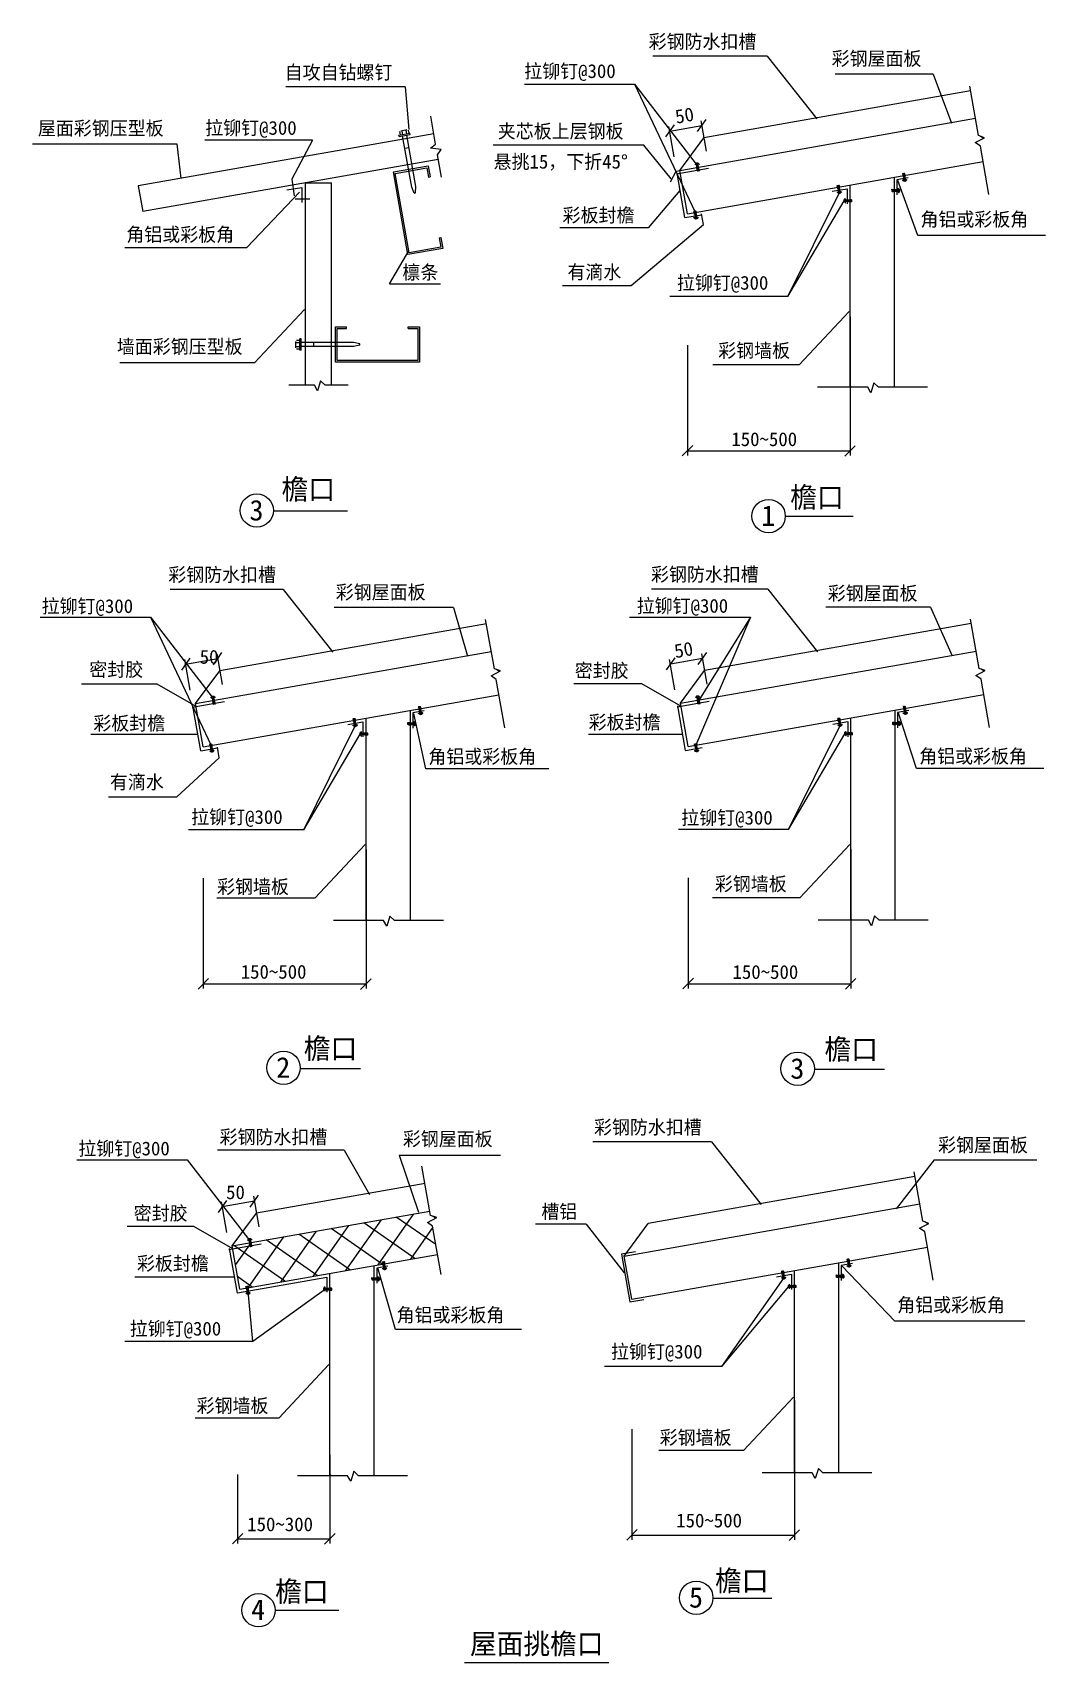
# Model space of a CAD drawing. Header units: metres. Extents: x -35 to 1050, y -285 to 1462.
import ezdxf

# ---------------------------------------------------------------- set-up
doc = ezdxf.new("R2010")
doc.units = ezdxf.units.M
doc.layers.add('_TCH_MASK', color=7, linetype='Continuous')

# ---------------------------------------------------------------- blocks, each defined once
blk = doc.blocks.new('_ARCHTICK')
at = {"color": 6, "linetype": 'ByBlock'}
blk.add_lwpolyline([(-0.82, -0.82), (0.78, 0.78)], dxfattribs=at)

msp = doc.modelspace()

# ---------------------------------------------------------------- hatches: boundary and pattern name
at = {"layer": '_TCH_MASK'}
h = msp.add_hatch(dxfattribs=at)
h.set_pattern_fill('SOLID')
h.paths.add_polyline_path([(674.78, 1320.35), (676.4, 1320.61), (676.99, 1313.7), (679.58, 1314.12), (677.97, 1320.86), (679.59, 1321.12, 0.7)])
h = msp.add_hatch(dxfattribs=at)
h.set_pattern_fill('SOLID')
h.paths.add_polyline_path([(901.87, 1304.76), (900.25, 1304.49), (899.66, 1311.4), (897.07, 1310.99), (898.68, 1304.24), (897.05, 1303.98, 0.7)])
h = msp.add_hatch(dxfattribs=at)
h.set_pattern_fill('SOLID')
h.paths.add_polyline_path([(831.75, 1291.86), (830.13, 1291.6), (829.54, 1298.51), (826.95, 1298.1), (828.56, 1291.35), (826.93, 1291.09, 0.7)])
h = msp.add_hatch(dxfattribs=at)
h.set_pattern_fill('SOLID')
h.paths.add_polyline_path([(892.6, 1295.27), (892.6, 1293.62), (885.69, 1294.14), (885.69, 1291.52), (892.6, 1292.03), (892.6, 1290.39, 0.7)])
h = msp.add_hatch(dxfattribs=at)
h.set_pattern_fill('SOLID')
h.paths.add_polyline_path([(836, 1284.33), (836, 1282.68), (842.91, 1283.2), (842.91, 1280.58), (836, 1281.09), (836, 1279.45, -0.7)])
h = msp.add_hatch(dxfattribs=at)
h.set_pattern_fill('SOLID')
h.paths.add_polyline_path([(678.2, 1264.47), (676.57, 1264.21), (675.98, 1271.12), (673.4, 1270.7), (675, 1263.96), (673.38, 1263.7, 0.7)])
h = msp.add_hatch(dxfattribs=at)
h.set_pattern_fill('SOLID')
h.paths.add_polyline_path([(156.04, 748.76), (157.67, 749.02), (158.26, 742.12), (160.84, 742.53), (159.24, 749.27), (160.86, 749.54, 0.7)])
h = msp.add_hatch(dxfattribs=at)
h.set_pattern_fill('SOLID')
h.paths.add_polyline_path([(383.14, 733.17), (381.51, 732.91), (380.92, 739.81), (378.34, 739.4), (379.94, 732.65), (378.32, 732.39, 0.7)])
h = msp.add_hatch(dxfattribs=at)
h.set_pattern_fill('SOLID')
h.paths.add_polyline_path([(675.48, 749.08), (677.11, 749.34), (677.69, 742.43), (680.28, 742.85), (678.67, 749.59), (680.3, 749.85, 0.7)])
h = msp.add_hatch(dxfattribs=at)
h.set_pattern_fill('SOLID')
h.paths.add_polyline_path([(902.57, 733.49), (900.95, 733.22), (900.36, 740.13), (897.77, 739.72), (899.38, 732.97), (897.76, 732.71, 0.7)])
h = msp.add_hatch(dxfattribs=at)
h.set_pattern_fill('SOLID')
h.paths.add_polyline_path([(313.01, 720.28), (311.39, 720.02), (310.8, 726.92), (308.22, 726.51), (309.82, 719.76), (308.2, 719.5, 0.7)])
h = msp.add_hatch(dxfattribs=at)
h.set_pattern_fill('SOLID')
h.paths.add_polyline_path([(373.87, 723.68), (373.87, 722.04), (366.95, 722.55), (366.95, 719.93), (373.87, 720.45), (373.87, 718.8, 0.7)])
h = msp.add_hatch(dxfattribs=at)
h.set_pattern_fill('SOLID')
h.paths.add_polyline_path([(832.45, 720.6), (830.83, 720.33), (830.24, 727.24), (827.65, 726.83), (829.26, 720.08), (827.64, 719.82, 0.7)])
h = msp.add_hatch(dxfattribs=at)
h.set_pattern_fill('SOLID')
h.paths.add_polyline_path([(893.3, 724), (893.3, 722.35), (886.39, 722.87), (886.39, 720.25), (893.3, 720.76), (893.3, 719.12, 0.7)])
h = msp.add_hatch(dxfattribs=at)
h.set_pattern_fill('SOLID')
h.paths.add_polyline_path([(159.46, 692.88), (157.84, 692.62), (157.25, 699.53), (154.66, 699.11), (156.27, 692.37), (154.65, 692.11, 0.7)])
h = msp.add_hatch(dxfattribs=at)
h.set_pattern_fill('SOLID')
h.paths.add_polyline_path([(317.26, 712.74), (317.26, 711.09), (324.18, 711.61), (324.18, 708.99), (317.26, 709.5), (317.26, 707.86, -0.7)])
h = msp.add_hatch(dxfattribs=at)
h.set_pattern_fill('SOLID')
h.paths.add_polyline_path([(678.9, 693.2), (677.27, 692.94), (676.69, 699.85), (674.1, 699.43), (675.71, 692.69), (674.08, 692.43, 0.7)])
h = msp.add_hatch(dxfattribs=at)
h.set_pattern_fill('SOLID')
h.paths.add_polyline_path([(836.7, 713.06), (836.7, 711.41), (843.61, 711.93), (843.61, 709.31), (836.7, 709.82), (836.7, 708.18, -0.7)])
h = msp.add_hatch(dxfattribs=at)
h.set_pattern_fill('SOLID')
h.paths.add_polyline_path([(195.34, 167.32), (196.96, 167.58), (197.55, 160.67), (200.14, 161.09), (198.53, 167.83), (200.16, 168.09, 0.7)])
h = msp.add_hatch(dxfattribs=at)
h.set_pattern_fill('SOLID')
h.paths.add_polyline_path([(344.5, 137.98), (342.88, 137.72), (342.29, 144.63), (339.7, 144.21), (341.31, 137.47), (339.69, 137.21, 0.7)])
h = msp.add_hatch(dxfattribs=at)
h.set_pattern_fill('SOLID')
h.paths.add_polyline_path([(842.28, 140.89), (840.65, 140.63), (840.06, 147.53), (837.48, 147.12), (839.08, 140.37), (837.46, 140.11, 0.7)])
h = msp.add_hatch(dxfattribs=at)
h.set_pattern_fill('SOLID')
h.paths.add_polyline_path([(335.23, 128.5), (335.23, 126.85), (328.32, 127.37), (328.32, 124.75), (335.23, 125.26), (335.23, 123.62, 0.7)])
h = msp.add_hatch(dxfattribs=at)
h.set_pattern_fill('SOLID')
h.paths.add_polyline_path([(772.16, 128), (770.53, 127.74), (769.94, 134.64), (767.36, 134.23), (768.96, 127.48), (767.34, 127.22, 0.7)])
h = msp.add_hatch(dxfattribs=at)
h.set_pattern_fill('SOLID')
h.paths.add_polyline_path([(833.01, 131.4), (833.01, 129.75), (826.1, 130.27), (826.1, 127.65), (833.01, 128.17), (833.01, 126.52, 0.7)])
h = msp.add_hatch(dxfattribs=at)
h.set_pattern_fill('SOLID')
h.paths.add_polyline_path([(198.26, 111.53), (196.64, 111.27), (196.05, 118.17), (193.46, 117.76), (195.07, 111.02), (193.44, 110.75, 0.7)])
h = msp.add_hatch(dxfattribs=at)
h.set_pattern_fill('SOLID')
h.paths.add_polyline_path([(278.63, 117.55), (278.63, 115.91), (285.54, 116.42), (285.54, 113.8), (278.63, 114.32), (278.63, 112.67, -0.7)])
h = msp.add_hatch(dxfattribs=at)
h.set_pattern_fill('SOLID')
h.paths.add_polyline_path([(776.4, 120.46), (776.4, 118.81), (783.32, 119.33), (783.32, 116.71), (776.4, 117.22), (776.4, 115.58, -0.7)])

# ---------------------------------------------------------------- linework, layer by layer
for p, q in [((223.25, 949.52), (302.59, 949.52)), ((771.54, 943.86), (844.42, 943.86)), ((251.98, 351.46), (316.29, 351.46)), ((802.76, 350.88), (877.74, 350.88)), ((694.01, -216.37), (756.96, -216.37)), ((225.13, -229.26), (293.16, -229.26)), ((427.88, -285.12), (582.48, -285.12))]:
    msp.add_line(p, q)
for p, q in [((752.22, 1436.85), (629.75, 1436.85)), ((752.22, 1436.85), (805.37, 1369.52)), ((929.8, 1417.55), (824.89, 1417.55)), ((929.8, 1417.55), (949.73, 1365.16)), ((364.31, 1403.83), (236.43, 1403.83)), ((364.31, 1403.83), (367.99, 1358.39)), ((491.95, 1406.87), (609.91, 1406.87)), ((609.91, 1406.87), (675.11, 1269.48)), ((609.91, 1406.87), (678.53, 1317.94)), ((970.03, 1399.8), (684.35, 1349.43)), ((978.51, 1351.67), (969.19, 1404.54)), ((396.86, 1342.48), (391.56, 1372.51)), ((654.59, 1313.72), (975.24, 1370.26)), ((687.09, 1334.89), (681.32, 1367.57)), ((394.88, 1353.67), (78.1, 1297.81)), ((265.08, 1346.83), (149.42, 1346.83)), ((265.08, 1346.83), (242.8, 1305.14)), ((357.56, 1352.34), (369.38, 1354.43)), ((357.82, 1350.87), (357.56, 1352.34)), ((357.82, 1350.87), (369.64, 1352.95)), ((358.25, 1356.05), (358.87, 1352.57)), ((359.41, 1356.93), (366.07, 1358.11)), ((360.79, 1356.5), (361.41, 1353.02)), ((371.23, 1296.43), (361.51, 1351.52)), ((364.92, 1357.23), (365.53, 1353.75)), ((375.66, 1297.22), (365.94, 1352.3)), ((367.46, 1357.68), (368.07, 1354.2)), ((369.64, 1352.95), (369.38, 1354.43)), ((652.58, 1328.81), (646.81, 1361.49)), ((647.68, 1356.56), (682.19, 1362.65)), ((658.45, 1314.4), (684.35, 1349.43)), ((974.96, 1344.3), (985.03, 1349.45)), ((985.03, 1349.45), (978.51, 1351.67)), ((983.78, 1348.81), (980.81, 1350.89)), ((-34.99, 1342.72), (119.5, 1342.72)), ((119.5, 1342.72), (123.8, 1305.87)), ((363.85, 1338.28), (368.28, 1339.07)), ((391.49, 1338.16), (396.86, 1342.48)), ((402.72, 1336.77), (391.49, 1338.16)), ((398.87, 1331.03), (402.72, 1336.77)), ((403.07, 1307.25), (398.87, 1331.03)), ((619.85, 1341.58), (458.54, 1341.58)), ((649.09, 1305.45), (619.85, 1341.58)), ((980.53, 1340.23), (974.96, 1344.3)), ((989.65, 1288.52), (980.53, 1340.23)), ((399.74, 1326.09), (82.96, 1270.23)), ((351.55, 1312.69), (388.77, 1319.26)), ((367.18, 1224.06), (351.55, 1312.69)), ((353.63, 1311.23), (387.31, 1317.17)), ((368.64, 1226.15), (353.63, 1311.23)), ((387.31, 1317.17), (389.08, 1307.13)), ((388.77, 1319.26), (390.86, 1307.44)), ((648.46, 1302.16), (654.59, 1313.72)), ((654.8, 1310.56), (689.31, 1316.64)), ((663.97, 1263.78), (655.55, 1311.55)), ((666.63, 1267.98), (658.45, 1314.4)), ((666.63, 1267.98), (983.42, 1323.84)), ((78.1, 1297.81), (82.96, 1270.23)), ((237.32, 1293.39), (253.32, 1296.21)), ((242.8, 1305.14), (245.18, 1287.27)), ((253.32, 1296.21), (253.32, 1279.96)), ((257.32, 1084.08), (257.32, 1300.98)), ((257.32, 1300.98), (285.32, 1300.98)), ((285.32, 1084.08), (285.32, 1300.98)), ((373.85, 1289.95), (371.23, 1296.43)), ((375.41, 1290.23), (375.66, 1297.22)), ((389.08, 1307.13), (390.86, 1307.44)), ((389.08, 1307.13), (389.08, 1307.13)), ((821.68, 1291.99), (837.68, 1294.81)), ((837.68, 1294.81), (837.68, 1278.57)), ((840.99, 1081.83), (840.99, 1298.73)), ((888.13, 1307.04), (888.13, 1081.83)), ((903.15, 1306.51), (891.15, 1304.39)), ((891.15, 1304.39), (891.15, 1288.15)), ((913.65, 1244.48), (892.13, 1303.68)), ((194.51, 1231.76), (250.81, 1290.97)), ((246.5, 1283.97), (261.95, 1283.97)), ((373.85, 1289.95), (375.41, 1290.23)), ((658.67, 1292.95), (624.65, 1252.87)), ((774.38, 1179.15), (829.51, 1290.57)), ((774.38, 1179.15), (834.77, 1281.72)), ((663.97, 1263.78), (681.87, 1266.93)), ((683.74, 1256.34), (681.72, 1267.8)), ((400.54, 1242.13), (402.32, 1242.44)), ((400.54, 1242.13), (400.54, 1242.13)), ((400.54, 1242.13), (402.32, 1232.09)), ((402.32, 1242.44), (404.4, 1230.63)), ((624.65, 1252.87), (530.09, 1252.87)), ((606.41, 1190.95), (683.74, 1256.34)), ((1050.21, 1244.48), (913.65, 1244.48)), ((63.69, 1231.76), (194.51, 1231.76)), ((347.52, 1192.92), (368.09, 1228.16)), ((404.4, 1230.63), (367.18, 1224.06)), ((402.32, 1232.09), (368.64, 1226.15)), ((347.52, 1192.92), (402.08, 1192.92)), ((532.82, 1190.95), (606.41, 1190.95)), ((774.38, 1179.15), (647.71, 1179.15)), ((202.63, 1108.03), (256.28, 1165.39)), ((786.31, 1105.78), (839.95, 1163.14)), ((840.99, 1157.91), (840.99, 1008.78)), ((289.42, 1108.91), (289.42, 1146.71)), ((289.42, 1146.71), (301.42, 1146.71)), ((291.22, 1110.71), (291.22, 1144.91)), ((291.22, 1144.91), (301.42, 1144.91)), ((301.42, 1144.91), (301.42, 1146.71)), ((301.42, 1144.91), (301.42, 1144.91)), ((367.42, 1146.71), (379.42, 1146.71)), ((367.42, 1144.91), (367.42, 1146.71)), ((367.42, 1144.91), (377.62, 1144.91)), ((367.42, 1144.91), (367.42, 1144.91)), ((377.62, 1144.91), (377.62, 1110.71)), ((379.42, 1146.71), (379.42, 1108.91)), ((247.22, 1124.33), (247.22, 1131.1)), ((247.88, 1132.39), (251.42, 1132.39)), ((247.88, 1129.81), (251.42, 1129.81)), ((247.88, 1125.62), (251.42, 1125.62)), ((247.88, 1123.04), (251.42, 1123.04)), ((252.92, 1133.71), (251.42, 1133.71)), ((251.42, 1121.71), (251.42, 1133.71)), ((252.92, 1121.71), (251.42, 1121.71)), ((252.92, 1121.71), (252.92, 1133.71)), ((308.85, 1129.96), (252.92, 1129.96)), ((308.85, 1125.46), (252.92, 1125.46)), ((266.36, 1125.46), (266.36, 1129.96)), ((315.69, 1128.5), (308.85, 1129.96)), ((315.69, 1126.92), (308.85, 1125.46)), ((315.69, 1126.92), (315.69, 1128.5)), ((666.63, 1127.16), (666.63, 1008.78)), ((202.63, 1108.03), (58.33, 1108.03)), ((379.42, 1108.91), (289.42, 1108.91)), ((377.62, 1110.71), (291.22, 1110.71)), ((786.31, 1105.78), (693.99, 1105.78)), ((267, 1084.08), (239.54, 1084.08)), ((270.32, 1078.04), (267, 1084.08)), ((273.64, 1088.86), (270.32, 1078.04)), ((278.62, 1084.08), (273.64, 1088.86)), ((303.02, 1084.08), (278.62, 1084.08)), ((842.53, 1081.83), (840.99, 1083.37)), ((866.51, 1086.61), (863.19, 1075.8)), ((871.49, 1081.83), (866.51, 1086.61)), ((859.87, 1081.83), (806.18, 1081.83)), ((863.19, 1075.8), (859.87, 1081.83)), ((923.99, 1081.83), (871.49, 1081.83)), ((666.63, 1013.78), (840.99, 1013.78)), ((233.48, 865.26), (112.55, 865.26)), ((233.48, 865.26), (286.63, 797.94)), ((752.92, 865.58), (628.19, 865.58)), ((752.92, 865.58), (806.07, 798.25)), ((415.84, 845.96), (288.26, 845.96)), ((415.84, 845.96), (431, 793.57)), ((927.27, 846.28), (814.91, 846.28)), ((927.27, 846.28), (950.44, 793.89)), ((-26.79, 835.28), (91.17, 835.28)), ((91.17, 835.28), (156.38, 697.89)), ((91.17, 835.28), (159.79, 746.36)), ((451.29, 828.22), (165.62, 777.85)), ((459.78, 780.08), (450.46, 832.96)), ((604.68, 835.6), (734.1, 835.6)), ((734.1, 835.6), (675.81, 698.21)), ((734.1, 835.6), (679.23, 746.67)), ((970.73, 828.54), (685.06, 778.16)), ((979.22, 780.4), (969.89, 833.27)), ((133.84, 757.22), (128.08, 789.9)), ((128.95, 784.98), (163.46, 791.06)), ((139.71, 742.81), (456.5, 798.67)), ((168.35, 763.3), (162.59, 795.99)), ((653.28, 757.54), (647.52, 790.22)), ((648.38, 785.29), (682.9, 791.38)), ((659.15, 743.13), (975.94, 798.99)), ((687.79, 763.62), (682.03, 796.3)), ((139.71, 742.81), (165.62, 777.85)), ((456.22, 772.71), (466.29, 777.86)), ((461.8, 768.64), (456.22, 772.71)), ((466.29, 777.86), (459.78, 780.08)), ((465.04, 777.22), (462.07, 779.3)), ((659.15, 743.13), (685.06, 778.16)), ((975.66, 773.03), (985.73, 778.18)), ((981.23, 768.96), (975.66, 773.03)), ((985.73, 778.18), (979.22, 780.4)), ((990.35, 717.25), (981.23, 768.96)), ((984.48, 777.54), (981.51, 779.62)), ((98.3, 763.7), (17.31, 763.7)), ((140.26, 739.71), (98.3, 763.7)), ((147.9, 696.4), (464.69, 752.26)), ((470.91, 716.94), (461.8, 768.64)), ((617.74, 764.01), (545.01, 764.01)), ((659.7, 740.03), (617.74, 764.01)), ((667.34, 696.71), (984.12, 752.57)), ((136.07, 738.97), (170.58, 745.05)), ((145.24, 692.19), (136.81, 739.97)), ((147.9, 696.4), (139.71, 742.81)), ((369.39, 735.45), (369.39, 510.24)), ((384.42, 734.92), (372.42, 732.81)), ((655.5, 739.29), (690.01, 745.37)), ((664.67, 692.51), (656.25, 740.28)), ((667.34, 696.71), (659.15, 743.13)), ((888.83, 735.77), (888.83, 510.56)), ((903.86, 735.24), (891.86, 733.12)), ((255.64, 607.57), (310.77, 718.98)), ((302.95, 720.41), (318.95, 723.23)), ((318.95, 723.23), (318.95, 706.98)), ((322.26, 510.24), (322.26, 727.14)), ((372.42, 732.81), (372.42, 716.56)), ((386.43, 672.89), (373.39, 732.1)), ((775.08, 607.88), (830.21, 719.3)), ((822.38, 720.72), (838.38, 723.54)), ((838.38, 723.54), (838.38, 707.3)), ((841.7, 510.56), (841.7, 727.46)), ((891.86, 733.12), (891.86, 716.88)), ((912.28, 673.21), (892.83, 732.41)), ((142.19, 709.48), (27.29, 709.48)), ((255.64, 607.57), (316.04, 710.14)), ((661.62, 709.79), (560.69, 709.79)), ((775.08, 607.88), (835.48, 710.45)), ((119.42, 642.86), (165.01, 684.75)), ((145.24, 692.19), (163.14, 695.35)), ((165.01, 684.75), (162.99, 696.21)), ((664.67, 692.51), (682.57, 695.66)), ((518.3, 672.89), (386.43, 672.89)), ((1048.57, 673.21), (912.28, 673.21)), ((46.43, 642.86), (119.42, 642.86)), ((255.64, 607.57), (132.03, 607.57)), ((775.08, 607.88), (656.99, 607.88)), ((267.57, 534.19), (321.22, 591.55)), ((322.26, 586.32), (322.26, 437.19)), ((787.01, 534.51), (840.66, 591.87)), ((841.7, 586.64), (841.7, 437.51)), ((147.9, 555.58), (147.9, 437.19)), ((667.34, 555.89), (667.34, 437.51)), ((267.57, 534.19), (162.28, 534.19)), ((787.01, 534.51), (693.4, 534.51)), ((341.14, 510.24), (287.45, 510.24)), ((323.8, 510.24), (322.26, 511.78)), ((344.46, 504.21), (341.14, 510.24)), ((347.78, 515.02), (344.46, 504.21)), ((352.75, 510.24), (347.78, 515.02)), ((405.25, 510.24), (352.75, 510.24)), ((860.57, 510.56), (806.88, 510.56)), ((843.24, 510.56), (841.7, 512.1)), ((863.89, 504.53), (860.57, 510.56)), ((867.21, 515.34), (863.89, 504.53)), ((872.19, 510.56), (867.21, 515.34)), ((924.69, 510.56), (872.19, 510.56)), ((147.9, 442.19), (322.26, 442.19)), ((667.34, 442.51), (841.7, 442.51)), ((298.68, 263.88), (163.22, 263.88)), ((298.68, 263.88), (325.93, 216.49)), ((692.62, 272.98), (565.32, 272.98)), ((692.62, 272.98), (745.77, 205.66)), ((12.51, 253.83), (130.47, 253.83)), ((130.47, 253.83), (199.09, 164.91)), ((357.61, 258.81), (466.42, 258.61)), ((357.61, 258.81), (378.36, 197.62)), ((391.51, 193.91), (382.19, 246.79)), ((931.06, 253.68), (890.14, 201.29)), ((931.06, 253.68), (1041.08, 253.68)), ((385.46, 228.24), (204.92, 196.4)), ((910.43, 235.94), (624.76, 185.56)), ((918.92, 187.8), (909.6, 240.68)), ((207.65, 181.86), (201.89, 214.54)), ((173.14, 175.78), (167.37, 208.46)), ((168.24, 203.53), (202.75, 209.62)), ((179.01, 161.37), (390.67, 198.69)), ((179.01, 161.37), (204.92, 196.4)), ((373.18, 195.61), (334.94, 141.01)), ((397.01, 162.72), (354.69, 192.35)), ((398.03, 191.69), (391.51, 193.91)), ((396.78, 191.05), (393.81, 193.13)), ((598.85, 150.53), (915.64, 206.39)), ((137.59, 182.25), (66.46, 182.25)), ((179.56, 158.27), (137.59, 182.25)), ((268.72, 177.19), (230.49, 122.59)), ((303.54, 183.33), (265.31, 128.73)), ((339.66, 141.84), (285.06, 180.07)), ((338.36, 189.47), (300.13, 134.87)), ((374.48, 147.98), (319.87, 186.21)), ((393.73, 181.37), (369.76, 147.15)), ((387.96, 186.55), (398.03, 191.69)), ((393.53, 182.47), (387.96, 186.55)), ((402.65, 130.77), (393.53, 182.47)), ((557.99, 184.85), (503.77, 184.85)), ((557.99, 184.85), (598.91, 132.46)), ((598.85, 150.53), (624.76, 185.56)), ((915.36, 180.43), (925.44, 185.58)), ((920.94, 176.36), (915.36, 180.43)), ((925.44, 185.58), (918.92, 187.8)), ((930.05, 124.66), (920.94, 176.36)), ((924.18, 184.94), (921.21, 187.02)), ((175.36, 157.53), (209.87, 163.61)), ((184.53, 110.75), (176.11, 158.52)), ((187.19, 114.95), (179.01, 161.37)), ((235.2, 123.42), (180.6, 161.65)), ((199.09, 164.91), (182.55, 141.29)), ((233.9, 171.05), (195.67, 116.45)), ((270.02, 129.56), (215.42, 167.79)), ((304.84, 135.7), (250.24, 173.93)), ((607.04, 104.12), (923.83, 159.97)), ((187.19, 114.95), (398.86, 152.28)), ((330.76, 140.27), (330.76, -84.95)), ((611.01, 155.09), (596.1, 152.46)), ((596.1, 152.46), (605.11, 101.36)), ((607.04, 104.12), (598.85, 150.53)), ((828.53, 143.17), (828.53, -82.04)), ((843.56, 142.64), (831.56, 140.53)), ((831.56, 140.53), (831.56, 124.28)), ((888.83, 80.61), (832.53, 139.82)), ((181.48, 128.03), (74.52, 128.03)), ((184.46, 111.14), (280.31, 128.04)), ((200.39, 117.28), (184.87, 128.15)), ((280.31, 128.04), (280.31, 111.8)), ((283.62, -84.95), (283.62, 131.96)), ((345.79, 139.74), (333.79, 137.62)), ((333.79, 137.62), (333.79, 121.38)), ((354.01, 71.94), (335.06, 137.85)), ((703.49, 32.2), (769.92, 126.7)), ((762.09, 128.12), (778.09, 130.95)), ((778.09, 130.95), (778.09, 114.7)), ((781.4, -82.04), (781.4, 134.86)), ((200.9, 58.92), (195.67, 116.45)), ((278.81, 115.04), (200.9, 58.92)), ((703.49, 32.2), (775.18, 117.86)), ((605.11, 101.36), (620.02, 103.99)), ((488.95, 71.94), (354.01, 71.94)), ((1028.11, 80.61), (888.83, 80.61)), ((200.9, 58.92), (63.87, 58.92)), ((228.94, -23.17), (282.59, 34.19)), ((703.49, 32.2), (577.81, 32.2)), ((726.71, -58.09), (780.36, -0.73)), ((781.4, -4.42), (781.4, -153.55)), ((228.94, -23.17), (139.02, -23.17)), ((607.04, -35.16), (607.04, -153.55)), ((283.62, -62.56), (283.62, -157.52)), ((726.71, -58.09), (636.16, -58.09)), ((184.53, -83.78), (184.53, -157.52)), ((302.5, -84.95), (248.81, -84.95)), ((285.17, -84.95), (283.62, -83.4)), ((305.82, -90.98), (302.5, -84.95)), ((309.14, -80.16), (305.82, -90.98)), ((314.12, -84.95), (309.14, -80.16)), ((366.62, -84.95), (314.12, -84.95)), ((800.28, -82.04), (746.59, -82.04)), ((782.94, -82.04), (781.4, -80.5)), ((803.6, -88.07), (800.28, -82.04)), ((806.92, -77.26), (803.6, -88.07)), ((811.89, -82.04), (806.92, -77.26)), ((864.4, -82.04), (811.89, -82.04)), ((184.53, -152.52), (283.62, -152.52)), ((607.04, -148.55), (781.4, -148.55))]:
    msp.add_line(p, q, dxfattribs=at)
for centre in [(205.24, 949.79), (753.67, 943.84), (233.91, 352.33), (784.76, 351.38), (676.17, -215.79), (207.07, -229.14)]:
    msp.add_circle(centre, 17.88, dxfattribs=at)

# ---------------------------------------------------------------- block references
at = {"layer": '_TCH_MASK', "xscale": 7, "yscale": 7, "zscale": 7}
for p, rotation in [((647.68, 1356.56), 190), ((682.19, 1362.65), 10), ((666.63, 1013.78), 180), ((128.95, 784.98), 190), ((163.46, 791.06), 10), ((648.38, 785.29), 190), ((682.9, 791.38), 10), ((147.9, 442.19), 180), ((667.34, 442.51), 180), ((168.24, 203.53), 190), ((202.75, 209.62), 10), ((184.53, -152.52), 180), ((607.04, -148.55), 180)]:
    msp.add_blockref('_ARCHTICK', p, dxfattribs=dict(at, rotation=rotation))
for p in [(840.99, 1013.78), (322.26, 442.19), (841.7, 442.51), (283.62, -152.52), (781.4, -148.55)]:
    msp.add_blockref('_ARCHTICK', p, dxfattribs=at)

# ---------------------------------------------------------------- texts
for p in [(654.86, 1364.4), (653.92, 791.49)]:
    msp.add_text('50', height=14.8, rotation=10).set_placement(p)
for s, p in [('150~500', (713.71, 1018.82)), ('150~500', (188, 447.87)), ('150~500', (714.95, 447.65)), ('150~300', (194.98, -144.44)), ('150~500', (654.65, -140.38))]:
    msp.add_text(s, height=14.8).set_placement(p)
at = {"layer": '_TCH_MASK'}
for s, height, p in [('彩钢防水扣槽', 14.8, (625.07, 1445.17)), ('彩钢屋面板', 14.8, (821.17, 1426.92)), ('自攻自钻螺钉', 14.8, (235.12, 1412.11)), ('拉铆钉@300', 14.8, (491.8, 1413.45)), ('屋面彩钢压型板', 14.8, (-29.33, 1352.21)), ('拉铆钉@300', 14.8, (149.95, 1352.58)), ('夹芯板上层钢板', 14.8, (463.46, 1349.05)), ('悬挑15，下折45%%d', 14.8, (458.97, 1316.37)), ('彩板封檐', 14.8, (532.86, 1258.95)), ('角铝或彩板角', 14.8, (916.35, 1254.54)), ('角铝或彩板角', 14.8, (65.46, 1238.28)), ('檩条', 14.8, (361.34, 1197.74)), ('有滴水', 14.8, (538.1, 1198.01)), ('拉铆钉@300', 14.8, (655.35, 1186.5)), ('墙面彩钢压型板', 14.8, (55.32, 1118.18)), ('彩钢墙板', 14.8, (699.64, 1113.91)), ('檐口', 22.05, (231.67, 961.52)), ('檐口', 22.05, (776.72, 952.85)), ('3', 22.05, (197.4, 939.07)), ('1', 22.05, (745.83, 933.25)), ('彩钢防水扣槽', 14.8, (110.32, 873.58)), ('彩钢防水扣槽', 14.8, (627.55, 873.9)), ('拉铆钉@300', 14.8, (-25.31, 839.88)), ('彩钢屋面板', 14.8, (289.86, 854.86)), ('拉铆钉@300', 14.8, (612.29, 840.2)), ('彩钢屋面板', 14.8, (816.98, 853.7)), ('密封胶', 14.8, (25.76, 771.92)), ('密封胶', 14.8, (545.97, 770.8)), ('彩板封檐', 14.8, (30.08, 714.34)), ('彩板封檐', 14.8, (560.82, 715.44)), ('角铝或彩板角', 14.8, (389.13, 678.64)), ('角铝或彩板角', 14.8, (914.97, 679.01)), ('有滴水', 14.8, (47.86, 651.26)), ('拉铆钉@300', 14.8, (134.93, 613.76)), ('拉铆钉@300', 14.8, (660.05, 613.07)), ('彩钢墙板', 14.8, (162.66, 539.09)), ('彩钢墙板', 14.8, (696.06, 542.12)), ('檐口', 22.05, (255.54, 361.96)), ('檐口', 22.05, (813.45, 361.13)), ('2', 22.05, (226.07, 341.74)), ('3', 22.05, (776.92, 340.66)), ('彩钢防水扣槽', 14.8, (566.53, 281.3)), ('彩钢防水扣槽', 14.8, (165.32, 270.79)), ('彩钢屋面板', 14.8, (361.74, 268.76)), ('拉铆钉@300', 14.8, (13.98, 258.44)), ('彩钢屋面板', 14.8, (935.19, 262.24)), ('50', 14.8, (172.33, 211.53)), ('密封胶', 14.8, (73.38, 189.04)), ('槽铝', 14.8, (510.11, 190.81)), ('彩板封檐', 14.8, (76.84, 135.2)), ('角铝或彩板角', 14.8, (891.39, 90.75)), ('角铝或彩板角', 14.8, (355.01, 79.96)), ('拉铆钉@300', 14.8, (69.09, 65.28)), ('拉铆钉@300', 14.8, (584.77, 40.62)), ('彩钢墙板', 14.8, (140.69, -17.32)), ('彩钢墙板', 14.8, (636.98, -51.35)), ('檐口', 22.05, (696.18, -208.63)), ('檐口', 22.05, (224.83, -220.13)), ('5', 22.05, (668.33, -226.39)), ('4', 22.05, (199.17, -239.67)), ('屋面挑檐口', 22, (433.69, -276.16))]:
    msp.add_text(s, height=height, dxfattribs=at).set_placement(p)
at = {"layer": '_TCH_MASK', "insert": (144.03, 800.33), "char_height": 14.8, "attachment_point": 1}
msp.add_mtext('\\A1;50', dxfattribs=at)

doc.saveas('drawing.dxf')
